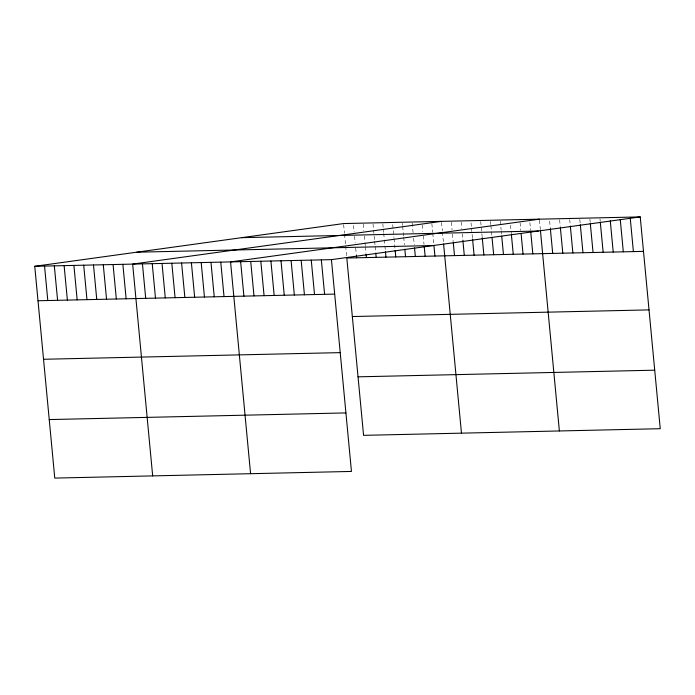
<?xml version="1.0" encoding="UTF-8"?>
<svg xmlns="http://www.w3.org/2000/svg" width="695" height="695" viewBox="0 0 695 695"><rect width="100%" height="100%" fill="white"/><g stroke="black" fill="none" stroke-linecap="round" stroke-linejoin="round"><path stroke-width="0.52" stroke-dasharray="3.48 2.61" d="M599.985 218.89L600.185 221.045M589.899 219.125L590.203 222.348M579.812 219.351L580.212 223.651M569.726 219.577L570.23 224.954M559.631 219.802L560.248 226.257M549.649 221.106L550.258 227.56M539.459 220.254L540.276 228.864M529.877 222.626L530.589 230.158M520.086 222.843L520.798 230.384M510.495 225.215L511.311 233.833M500.296 221.132L501.112 229.741M501.217 230.818L501.521 234.05M490.505 221.349L490.818 224.581M490.913 225.658L491.93 236.422M480.714 221.566L482.139 236.639M471.028 222.86L471.436 227.169M471.54 228.247L472.452 237.942M461.141 222.009L461.749 228.464M462.253 233.85L462.87 240.314M451.35 222.226L452.063 229.767M452.462 234.067L453.175 241.608M441.56 222.443L442.368 231.061M442.472 232.139L443.488 242.903M431.864 223.738L432.681 232.356M432.785 233.433L433.802 244.197M422.178 225.041L422.786 231.496M423.194 235.805L424.011 244.423M412.187 223.104L413.099 232.79M413.612 238.177L414.22 244.64M402.396 223.321L402.596 225.475M402.7 226.553L403.613 236.248M403.717 237.325L404.429 244.857M392.71 224.615L393.926 237.542M394.03 238.62L395.047 249.383M382.815 223.764L383.223 228.073M383.319 229.142L383.631 232.373M383.727 233.451L384.239 238.837M384.344 239.914L385.36 250.678M373.024 223.981L374.553 240.131M374.648 241.208L375.057 245.517M375.161 246.595L375.665 251.981M363.233 224.198L363.841 230.662M364.354 236.048L364.858 241.426M364.962 242.503L365.266 245.735M365.37 246.812L365.978 253.275M353.546 225.493L354.155 231.956M354.563 236.265L355.171 242.729M355.684 248.106L356.292 254.57M343.651 224.641L344.468 233.251M344.564 234.328L345.589 245.1M345.684 246.178L346.605 255.864"/><path stroke-width="1.04" d="M34.75 266.298L331.428 259.652L351.453 471.436L54.766 478.091L34.75 266.298L343.547 223.564L640.234 216.91L660.25 428.702L363.572 435.348L346.805 258.019L643.483 251.373M441.455 221.366L132.658 264.1L152.674 475.893M539.355 219.177L230.558 261.911L250.582 473.695M331.428 259.652L640.234 216.91M241.643 237.664L538.33 231.018M136.654 252.198L433.333 245.543M38.008 300.753L334.686 294.107M352.339 316.538L649.017 309.892M43.542 359.272L340.22 352.626M358.038 376.829L654.716 370.183M49.241 419.572L345.919 412.917M630.243 218.213L633.397 251.599M620.261 219.516L623.311 251.825M610.271 220.819L613.225 252.05M600.289 222.122L603.138 252.276M590.307 223.425L593.052 252.502M580.316 224.728L582.966 252.728M570.334 226.031L572.88 252.954M560.344 227.335L562.794 253.18M550.362 228.638L552.699 253.406M540.38 229.941L559.379 430.961M530.789 232.312L532.822 253.849M521.102 233.607L523.031 254.066M511.416 234.91L513.249 254.292M501.721 236.204L503.458 254.509M492.034 237.499L493.667 254.726M482.243 237.716L483.876 254.952M472.557 239.019L474.086 255.169M462.87 240.314L464.295 255.386M453.279 242.685L454.504 255.604M443.592 243.98L461.471 433.159M433.906 245.274L434.922 256.047M424.211 246.577L425.132 256.264M414.524 247.872L415.341 256.481M404.838 249.166L405.55 256.707M395.151 250.461L395.759 256.924M385.456 251.755L385.968 257.141M375.769 253.058L376.177 257.358M366.083 254.353L366.387 257.584M356.396 255.647L356.596 257.802M321.342 259.878L324.6 294.333M311.256 260.104L314.514 294.558M301.17 260.33L304.427 294.784M291.083 260.555L294.341 295.01M280.997 260.781L284.255 295.236M270.911 261.007L274.169 295.462M260.825 261.233L264.074 295.688M250.73 261.459L253.988 295.914M240.644 261.685L243.902 296.139M220.767 262.128L224.025 296.583M210.976 262.345L214.234 296.808M201.185 262.571L204.443 297.026M191.394 262.788L194.652 297.243M181.603 263.005L184.861 297.469M171.813 263.223L175.071 297.686M162.022 263.448L165.28 297.903M152.24 263.666L155.489 298.12M142.449 263.883L145.698 298.346M122.867 264.326L126.125 298.781M113.076 264.543L116.334 298.998M103.286 264.76L106.544 299.224M93.495 264.986L96.753 299.441M83.704 265.203L86.962 299.658M73.913 265.421L77.171 299.875M64.122 265.638L67.38 300.101M54.332 265.864L57.589 300.318M44.541 266.081L47.799 300.535"/></g></svg>
